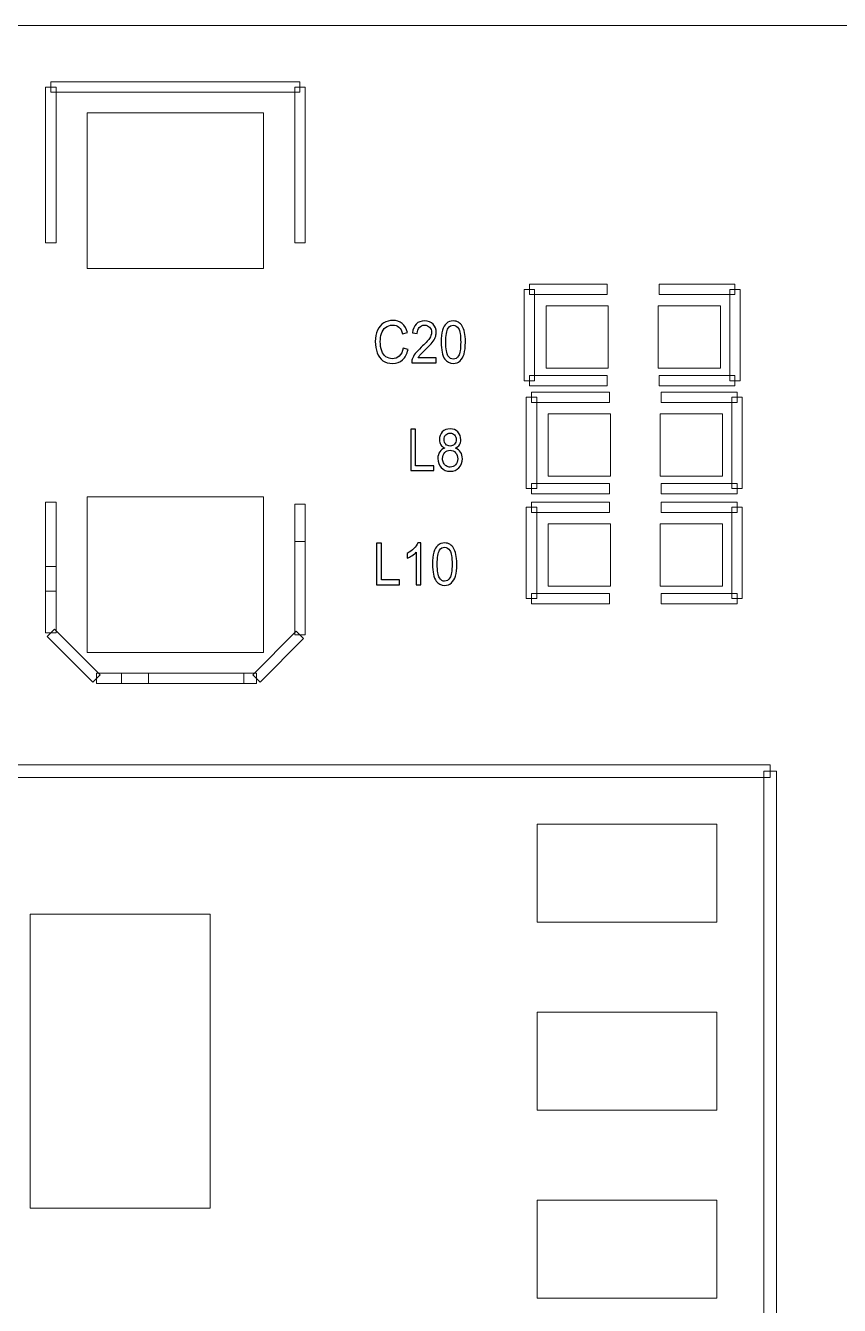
# Model space of a CAD drawing. Header units: millimetres. Extents: x -69 to 39, y -9 to 54.
# Drawn here: x -30.71 to -20.76, y 25.98 to 41.65 of the extents above; entities that cross this region are included whole.
import ezdxf

# ---------------------------------------------------------------- set-up
doc = ezdxf.new("R2010")
doc.units = ezdxf.units.MM
doc.header["$MEASUREMENT"] = 0
for name, color, linetype in [('BG_OUTLINE', 7, 'Continuous'), ('BG_SILKSCREEN_TOP', 7, 'Continuous'), ('PG_SILKSCREEN_TOP', 7, 'Continuous'), ('PIN_TOP', 7, 'Continuous'), ('RD_SILKSCREEN_TOP', 7, 'Continuous')]:
    doc.layers.add(name, color=color, linetype=linetype)

msp = doc.modelspace()

# ---------------------------------------------------------------- linework, layer by layer
at = {"layer": 'BG_OUTLINE', "color": 176, "lineweight": 9}
msp.add_open_spline([(22.1252, -9.4051), (22.1252, -9.4051), (-56.3279, -9.4051), (-56.3279, -9.4051), (-56.3279, -9.4051), (-56.3279, -9.4051), (-56.3279, 41.6488), (-56.3279, 41.6488), (-56.3279, 41.6488), (-56.3279, 41.6488), (22.3259, 41.6488), (22.3259, 41.6488), (22.3259, 41.6488), (22.9318, 41.6492), (23.513, 41.4088), (23.9418, 40.9807), (23.9418, 40.9807), (24.3705, 40.5525), (24.6115, 39.9687), (24.6119, 39.3628), (24.6119, 39.3628), (24.6119, 39.3628), (24.6119, -7.1191), (24.6119, -7.1191), (24.6119, -7.1191), (24.6123, -7.725), (24.372, -8.3063), (23.9438, -8.735), (23.9438, -8.735), (23.5156, -9.1637), (22.9318, -9.4047), (22.3259, -9.4051), (22.3259, -9.4051), (22.3259, -9.4051), (22.1252, -9.4051), (22.1252, -9.4051)], degree=3, knots=[0, 0, 0, 0, 0.1111111, 0.1111111, 0.1111111, 0.1111111, 0.2222222, 0.2222222, 0.2222222, 0.2222222, 0.3333333, 0.3333333, 0.3333333, 0.3333333, 0.4444444, 0.4444444, 0.4444444, 0.4444444, 0.5555556, 0.5555556, 0.5555556, 0.5555556, 0.6666667, 0.6666667, 0.6666667, 0.6666667, 0.7777778, 0.7777778, 0.7777778, 0.7777778, 0.8888889, 0.8888889, 0.8888889, 0.8888889, 1, 1, 1, 1], dxfattribs=at)
at = {"layer": 'BG_SILKSCREEN_TOP', "lineweight": 20}
msp.add_open_spline([(-24.3252, 41.6488), (-24.3252, 41.6488), (-69.0881, 41.6488), (-69.0881, 41.6488)], degree=3, dxfattribs=at)
at = {"layer": 'PG_SILKSCREEN_TOP', "lineweight": 9}
for points in [[(-30.3409, 38.9919), (-30.3409, 38.9919), (-30.4679, 38.9919), (-30.4679, 38.9919), (-30.4679, 38.9919), (-30.4679, 38.9919), (-30.4679, 40.8969), (-30.4679, 40.8969), (-30.4679, 40.8969), (-30.4679, 40.8969), (-30.3409, 40.8969), (-30.3409, 40.8969), (-30.3409, 40.8969), (-30.3409, 40.8969), (-30.3409, 38.9919), (-30.3409, 38.9919)], [(-30.4044, 40.8334), (-30.4044, 40.8334), (-30.4044, 40.9604), (-30.4044, 40.9604), (-30.4044, 40.9604), (-30.4044, 40.9604), (-27.3565, 40.9604), (-27.3565, 40.9604), (-27.3565, 40.9604), (-27.3565, 40.9604), (-27.3565, 40.8334), (-27.3565, 40.8334), (-27.3565, 40.8334), (-27.3565, 40.8334), (-30.4044, 40.8334), (-30.4044, 40.8334)], [(-27.42, 40.8969), (-27.42, 40.8969), (-27.293, 40.8969), (-27.293, 40.8969), (-27.293, 40.8969), (-27.293, 40.8969), (-27.293, 38.9919), (-27.293, 38.9919), (-27.293, 38.9919), (-27.293, 38.9919), (-27.42, 38.9919), (-27.42, 38.9919), (-27.42, 38.9919), (-27.42, 38.9919), (-27.42, 40.8969), (-27.42, 40.8969)], [(-24.4863, 37.3028), (-24.4863, 37.3028), (-24.6133, 37.3028), (-24.6133, 37.3028), (-24.6133, 37.3028), (-24.6133, 37.3028), (-24.6133, 38.4204), (-24.6133, 38.4204), (-24.6133, 38.4204), (-24.6133, 38.4204), (-24.4863, 38.4204), (-24.4863, 38.4204), (-24.4863, 38.4204), (-24.4863, 38.4204), (-24.4863, 37.3028), (-24.4863, 37.3028)], [(-24.5498, 38.3569), (-24.5498, 38.3569), (-24.5498, 38.4839), (-24.5498, 38.4839), (-24.5498, 38.4839), (-24.5498, 38.4839), (-23.5973, 38.4839), (-23.5973, 38.4839), (-23.5973, 38.4839), (-23.5973, 38.4839), (-23.5973, 38.3569), (-23.5973, 38.3569), (-23.5973, 38.3569), (-23.5973, 38.3569), (-24.5498, 38.3569), (-24.5498, 38.3569)], [(-22.0352, 38.4839), (-22.0352, 38.4839), (-22.0352, 38.3569), (-22.0352, 38.3569), (-22.0352, 38.3569), (-22.0352, 38.3569), (-22.9623, 38.3569), (-22.9623, 38.3569), (-22.9623, 38.3569), (-22.9623, 38.3569), (-22.9623, 38.4839), (-22.9623, 38.4839), (-22.9623, 38.4839), (-22.9623, 38.4839), (-22.0352, 38.4839), (-22.0352, 38.4839)], [(-21.9717, 37.3028), (-21.9717, 37.3028), (-22.0987, 37.3028), (-22.0987, 37.3028), (-22.0987, 37.3028), (-22.0987, 37.3028), (-22.0987, 38.4204), (-22.0987, 38.4204), (-22.0987, 38.4204), (-22.0987, 38.4204), (-21.9717, 38.4204), (-21.9717, 38.4204), (-21.9717, 38.4204), (-21.9717, 38.4204), (-21.9717, 37.3028), (-21.9717, 37.3028)], [(-23.5973, 37.3663), (-23.5973, 37.3663), (-23.5973, 37.2393), (-23.5973, 37.2393), (-23.5973, 37.2393), (-23.5973, 37.2393), (-24.5498, 37.2393), (-24.5498, 37.2393), (-24.5498, 37.2393), (-24.5498, 37.2393), (-24.5498, 37.3663), (-24.5498, 37.3663), (-24.5498, 37.3663), (-24.5498, 37.3663), (-23.5973, 37.3663), (-23.5973, 37.3663)], [(-22.9623, 37.2393), (-22.9623, 37.2393), (-22.9623, 37.3663), (-22.9623, 37.3663), (-22.9623, 37.3663), (-22.9623, 37.3663), (-22.0352, 37.3663), (-22.0352, 37.3663), (-22.0352, 37.3663), (-22.0352, 37.3663), (-22.0352, 37.2393), (-22.0352, 37.2393), (-22.0352, 37.2393), (-22.0352, 37.2393), (-22.9623, 37.2393), (-22.9623, 37.2393)], [(-24.5244, 37.0361), (-24.5244, 37.0361), (-24.5244, 37.1631), (-24.5244, 37.1631), (-24.5244, 37.1631), (-24.5244, 37.1631), (-23.5719, 37.1631), (-23.5719, 37.1631), (-23.5719, 37.1631), (-23.5719, 37.1631), (-23.5719, 37.0361), (-23.5719, 37.0361), (-23.5719, 37.0361), (-23.5719, 37.0361), (-24.5244, 37.0361), (-24.5244, 37.0361)], [(-22.0098, 37.1631), (-22.0098, 37.1631), (-22.0098, 37.0361), (-22.0098, 37.0361), (-22.0098, 37.0361), (-22.0098, 37.0361), (-22.9369, 37.0361), (-22.9369, 37.0361), (-22.9369, 37.0361), (-22.9369, 37.0361), (-22.9369, 37.1631), (-22.9369, 37.1631), (-22.9369, 37.1631), (-22.9369, 37.1631), (-22.0098, 37.1631), (-22.0098, 37.1631)], [(-24.4609, 35.982), (-24.4609, 35.982), (-24.5879, 35.982), (-24.5879, 35.982), (-24.5879, 35.982), (-24.5879, 35.982), (-24.5879, 37.0996), (-24.5879, 37.0996), (-24.5879, 37.0996), (-24.5879, 37.0996), (-24.4609, 37.0996), (-24.4609, 37.0996), (-24.4609, 37.0996), (-24.4609, 37.0996), (-24.4609, 35.982), (-24.4609, 35.982)], [(-21.9463, 35.982), (-21.9463, 35.982), (-22.0733, 35.982), (-22.0733, 35.982), (-22.0733, 35.982), (-22.0733, 35.982), (-22.0733, 37.0996), (-22.0733, 37.0996), (-22.0733, 37.0996), (-22.0733, 37.0996), (-21.9463, 37.0996), (-21.9463, 37.0996), (-21.9463, 37.0996), (-21.9463, 37.0996), (-21.9463, 35.982), (-21.9463, 35.982)], [(-23.5719, 36.0455), (-23.5719, 36.0455), (-23.5719, 35.9185), (-23.5719, 35.9185), (-23.5719, 35.9185), (-23.5719, 35.9185), (-24.5244, 35.9185), (-24.5244, 35.9185), (-24.5244, 35.9185), (-24.5244, 35.9185), (-24.5244, 36.0455), (-24.5244, 36.0455), (-24.5244, 36.0455), (-24.5244, 36.0455), (-23.5719, 36.0455), (-23.5719, 36.0455)], [(-22.9369, 35.9185), (-22.9369, 35.9185), (-22.9369, 36.0455), (-22.9369, 36.0455), (-22.9369, 36.0455), (-22.9369, 36.0455), (-22.0098, 36.0455), (-22.0098, 36.0455), (-22.0098, 36.0455), (-22.0098, 36.0455), (-22.0098, 35.9185), (-22.0098, 35.9185), (-22.0098, 35.9185), (-22.0098, 35.9185), (-22.9369, 35.9185), (-22.9369, 35.9185)], [(-30.4679, 35.8169), (-30.4679, 35.8169), (-30.3409, 35.8169), (-30.3409, 35.8169), (-30.3409, 35.8169), (-30.3409, 35.8169), (-30.3409, 35.0295), (-30.3409, 35.0295), (-30.3409, 35.0295), (-30.3409, 35.0295), (-30.4679, 35.0295), (-30.4679, 35.0295), (-30.4679, 35.0295), (-30.4679, 35.0295), (-30.4679, 35.8169), (-30.4679, 35.8169)], [(-30.3409, 34.7247), (-30.3409, 34.7247), (-30.4679, 34.7247), (-30.4679, 34.7247), (-30.4679, 34.7247), (-30.4679, 34.7247), (-30.4679, 35.8169), (-30.4679, 35.8169), (-30.4679, 35.8169), (-30.4679, 35.8169), (-30.3409, 35.8169), (-30.3409, 35.8169), (-30.3409, 35.8169), (-30.3409, 35.8169), (-30.3409, 34.7247), (-30.3409, 34.7247)], [(-27.293, 35.3343), (-27.293, 35.3343), (-27.42, 35.3343), (-27.42, 35.3343), (-27.42, 35.3343), (-27.42, 35.3343), (-27.42, 35.7915), (-27.42, 35.7915), (-27.42, 35.7915), (-27.42, 35.7915), (-27.293, 35.7915), (-27.293, 35.7915), (-27.293, 35.7915), (-27.293, 35.7915), (-27.293, 35.3343), (-27.293, 35.3343)], [(-24.4609, 34.6358), (-24.4609, 34.6358), (-24.5879, 34.6358), (-24.5879, 34.6358), (-24.5879, 34.6358), (-24.5879, 34.6358), (-24.5879, 35.7534), (-24.5879, 35.7534), (-24.5879, 35.7534), (-24.5879, 35.7534), (-24.4609, 35.7534), (-24.4609, 35.7534), (-24.4609, 35.7534), (-24.4609, 35.7534), (-24.4609, 34.6358), (-24.4609, 34.6358)], [(-24.5244, 35.6899), (-24.5244, 35.6899), (-24.5244, 35.8169), (-24.5244, 35.8169), (-24.5244, 35.8169), (-24.5244, 35.8169), (-23.5719, 35.8169), (-23.5719, 35.8169), (-23.5719, 35.8169), (-23.5719, 35.8169), (-23.5719, 35.6899), (-23.5719, 35.6899), (-23.5719, 35.6899), (-23.5719, 35.6899), (-24.5244, 35.6899), (-24.5244, 35.6899)], [(-22.0098, 35.8169), (-22.0098, 35.8169), (-22.0098, 35.6899), (-22.0098, 35.6899), (-22.0098, 35.6899), (-22.0098, 35.6899), (-22.9369, 35.6899), (-22.9369, 35.6899), (-22.9369, 35.6899), (-22.9369, 35.6899), (-22.9369, 35.8169), (-22.9369, 35.8169), (-22.9369, 35.8169), (-22.9369, 35.8169), (-22.0098, 35.8169), (-22.0098, 35.8169)], [(-21.9463, 34.6358), (-21.9463, 34.6358), (-22.0733, 34.6358), (-22.0733, 34.6358), (-22.0733, 34.6358), (-22.0733, 34.6358), (-22.0733, 35.7534), (-22.0733, 35.7534), (-22.0733, 35.7534), (-22.0733, 35.7534), (-21.9463, 35.7534), (-21.9463, 35.7534), (-21.9463, 35.7534), (-21.9463, 35.7534), (-21.9463, 34.6358), (-21.9463, 34.6358)], [(-27.293, 34.1913), (-27.293, 34.1913), (-27.42, 34.1913), (-27.42, 34.1913), (-27.42, 34.1913), (-27.42, 34.1913), (-27.42, 35.3343), (-27.42, 35.3343), (-27.42, 35.3343), (-27.42, 35.3343), (-27.293, 35.3343), (-27.293, 35.3343), (-27.293, 35.3343), (-27.293, 35.3343), (-27.293, 34.1913), (-27.293, 34.1913)], [(-30.3409, 34.2167), (-30.3409, 34.2167), (-30.4679, 34.2167), (-30.4679, 34.2167), (-30.4679, 34.2167), (-30.4679, 34.2167), (-30.4679, 34.7247), (-30.4679, 34.7247), (-30.4679, 34.7247), (-30.4679, 34.7247), (-30.3409, 34.7247), (-30.3409, 34.7247), (-30.3409, 34.7247), (-30.3409, 34.7247), (-30.3409, 34.2167), (-30.3409, 34.2167)], [(-23.5719, 34.6993), (-23.5719, 34.6993), (-23.5719, 34.5723), (-23.5719, 34.5723), (-23.5719, 34.5723), (-23.5719, 34.5723), (-24.5244, 34.5723), (-24.5244, 34.5723), (-24.5244, 34.5723), (-24.5244, 34.5723), (-24.5244, 34.6993), (-24.5244, 34.6993), (-24.5244, 34.6993), (-24.5244, 34.6993), (-23.5719, 34.6993), (-23.5719, 34.6993)], [(-22.9369, 34.5723), (-22.9369, 34.5723), (-22.9369, 34.6993), (-22.9369, 34.6993), (-22.9369, 34.6993), (-22.9369, 34.6993), (-22.0098, 34.6993), (-22.0098, 34.6993), (-22.0098, 34.6993), (-22.0098, 34.6993), (-22.0098, 34.5723), (-22.0098, 34.5723), (-22.0098, 34.5723), (-22.0098, 34.5723), (-22.9369, 34.5723), (-22.9369, 34.5723)], [(-29.8007, 33.7028), (-29.8007, 33.7028), (-29.8905, 33.613), (-29.8905, 33.613), (-29.8905, 33.613), (-29.8905, 33.613), (-30.4493, 34.1718), (-30.4493, 34.1718), (-30.4493, 34.1718), (-30.4493, 34.1718), (-30.3595, 34.2616), (-30.3595, 34.2616), (-30.3595, 34.2616), (-30.3595, 34.2616), (-29.8007, 33.7028), (-29.8007, 33.7028)], [(-27.845, 33.613), (-27.845, 33.613), (-27.9348, 33.7028), (-27.9348, 33.7028), (-27.9348, 33.7028), (-27.9348, 33.7028), (-27.4014, 34.2362), (-27.4014, 34.2362), (-27.4014, 34.2362), (-27.4014, 34.2362), (-27.3116, 34.1464), (-27.3116, 34.1464), (-27.3116, 34.1464), (-27.3116, 34.1464), (-27.845, 33.613), (-27.845, 33.613)], [(-29.2106, 33.7214), (-29.2106, 33.7214), (-29.2106, 33.5944), (-29.2106, 33.5944), (-29.2106, 33.5944), (-29.2106, 33.5944), (-29.8456, 33.5944), (-29.8456, 33.5944), (-29.8456, 33.5944), (-29.8456, 33.5944), (-29.8456, 33.7214), (-29.8456, 33.7214), (-29.8456, 33.7214), (-29.8456, 33.7214), (-29.2106, 33.7214), (-29.2106, 33.7214)], [(-29.5408, 33.5944), (-29.5408, 33.5944), (-29.5408, 33.7214), (-29.5408, 33.7214), (-29.5408, 33.7214), (-29.5408, 33.7214), (-28.0423, 33.7214), (-28.0423, 33.7214), (-28.0423, 33.7214), (-28.0423, 33.7214), (-28.0423, 33.5944), (-28.0423, 33.5944), (-28.0423, 33.5944), (-28.0423, 33.5944), (-29.5408, 33.5944), (-29.5408, 33.5944)], [(-28.0423, 33.5944), (-28.0423, 33.5944), (-28.0423, 33.7214), (-28.0423, 33.7214), (-28.0423, 33.7214), (-28.0423, 33.7214), (-27.8899, 33.7214), (-27.8899, 33.7214), (-27.8899, 33.7214), (-27.8899, 33.7214), (-27.8899, 33.5944), (-27.8899, 33.5944), (-27.8899, 33.5944), (-27.8899, 33.5944), (-28.0423, 33.5944), (-28.0423, 33.5944)], [(-21.6049, 32.5995), (-21.6049, 32.5995), (-21.6049, 32.4471), (-21.6049, 32.4471), (-21.6049, 32.4471), (-21.6049, 32.4471), (-31.3046, 32.4471), (-31.3046, 32.4471), (-31.3046, 32.4471), (-31.3046, 32.4471), (-31.3046, 32.5995), (-31.3046, 32.5995), (-31.3046, 32.5995), (-31.3046, 32.5995), (-21.6049, 32.5995), (-21.6049, 32.5995)], [(-21.5287, 25.4235), (-21.5287, 25.4235), (-21.6811, 25.4235), (-21.6811, 25.4235), (-21.6811, 25.4235), (-21.6811, 25.4235), (-21.6811, 32.5233), (-21.6811, 32.5233), (-21.6811, 32.5233), (-21.6811, 32.5233), (-21.5287, 32.5233), (-21.5287, 32.5233), (-21.5287, 32.5233), (-21.5287, 32.5233), (-21.5287, 25.4235), (-21.5287, 25.4235)]]:
    msp.add_open_spline(points, degree=3, knots=[0, 0, 0, 0, 0.25, 0.25, 0.25, 0.25, 0.5, 0.5, 0.5, 0.5, 0.75, 0.75, 0.75, 0.75, 1, 1, 1, 1], dxfattribs=at)
at = {"layer": 'PIN_TOP', "color": 8, "lineweight": 9}
for points in [[(-29.9599, 40.5794), (-29.9599, 40.5794), (-27.801, 40.5794), (-27.801, 40.5794), (-27.801, 40.5794), (-27.801, 40.5794), (-27.801, 38.6744), (-27.801, 38.6744), (-27.801, 38.6744), (-27.801, 38.6744), (-29.9599, 38.6744), (-29.9599, 38.6744), (-29.9599, 38.6744), (-29.9599, 38.6744), (-29.9599, 40.5794), (-29.9599, 40.5794)], [(-23.5846, 38.2172), (-23.5846, 38.2172), (-23.5846, 37.4552), (-23.5846, 37.4552), (-23.5846, 37.4552), (-23.5846, 37.4552), (-24.3466, 37.4552), (-24.3466, 37.4552), (-24.3466, 37.4552), (-24.3466, 37.4552), (-24.3466, 38.2172), (-24.3466, 38.2172), (-24.3466, 38.2172), (-24.3466, 38.2172), (-23.5846, 38.2172), (-23.5846, 38.2172)], [(-22.213, 38.2172), (-22.213, 38.2172), (-22.213, 37.4552), (-22.213, 37.4552), (-22.213, 37.4552), (-22.213, 37.4552), (-22.975, 37.4552), (-22.975, 37.4552), (-22.975, 37.4552), (-22.975, 37.4552), (-22.975, 38.2172), (-22.975, 38.2172), (-22.975, 38.2172), (-22.975, 38.2172), (-22.213, 38.2172), (-22.213, 38.2172)], [(-23.5592, 36.8964), (-23.5592, 36.8964), (-23.5592, 36.1344), (-23.5592, 36.1344), (-23.5592, 36.1344), (-23.5592, 36.1344), (-24.3212, 36.1344), (-24.3212, 36.1344), (-24.3212, 36.1344), (-24.3212, 36.1344), (-24.3212, 36.8964), (-24.3212, 36.8964), (-24.3212, 36.8964), (-24.3212, 36.8964), (-23.5592, 36.8964), (-23.5592, 36.8964)], [(-22.1876, 36.8964), (-22.1876, 36.8964), (-22.1876, 36.1344), (-22.1876, 36.1344), (-22.1876, 36.1344), (-22.1876, 36.1344), (-22.9496, 36.1344), (-22.9496, 36.1344), (-22.9496, 36.1344), (-22.9496, 36.1344), (-22.9496, 36.8964), (-22.9496, 36.8964), (-22.9496, 36.8964), (-22.9496, 36.8964), (-22.1876, 36.8964), (-22.1876, 36.8964)], [(-29.9599, 35.8804), (-29.9599, 35.8804), (-27.801, 35.8804), (-27.801, 35.8804), (-27.801, 35.8804), (-27.801, 35.8804), (-27.801, 33.9754), (-27.801, 33.9754), (-27.801, 33.9754), (-27.801, 33.9754), (-29.9599, 33.9754), (-29.9599, 33.9754), (-29.9599, 33.9754), (-29.9599, 33.9754), (-29.9599, 35.8804), (-29.9599, 35.8804)], [(-23.5592, 35.5502), (-23.5592, 35.5502), (-23.5592, 34.7882), (-23.5592, 34.7882), (-23.5592, 34.7882), (-23.5592, 34.7882), (-24.3212, 34.7882), (-24.3212, 34.7882), (-24.3212, 34.7882), (-24.3212, 34.7882), (-24.3212, 35.5502), (-24.3212, 35.5502), (-24.3212, 35.5502), (-24.3212, 35.5502), (-23.5592, 35.5502), (-23.5592, 35.5502)], [(-22.1876, 35.5502), (-22.1876, 35.5502), (-22.1876, 34.7882), (-22.1876, 34.7882), (-22.1876, 34.7882), (-22.1876, 34.7882), (-22.9496, 34.7882), (-22.9496, 34.7882), (-22.9496, 34.7882), (-22.9496, 34.7882), (-22.9496, 35.5502), (-22.9496, 35.5502), (-22.9496, 35.5502), (-22.9496, 35.5502), (-22.1876, 35.5502), (-22.1876, 35.5502)], [(-22.256, 30.6734), (-22.256, 30.6734), (-24.4559, 30.6734), (-24.4559, 30.6734), (-24.4559, 30.6734), (-24.4559, 30.6734), (-24.4559, 31.8733), (-24.4559, 31.8733), (-24.4559, 31.8733), (-24.4559, 31.8733), (-22.256, 31.8733), (-22.256, 31.8733), (-22.256, 31.8733), (-22.256, 31.8733), (-22.256, 30.6734), (-22.256, 30.6734)], [(-28.4559, 27.1734), (-28.4559, 27.1734), (-30.6557, 27.1734), (-30.6557, 27.1734), (-30.6557, 27.1734), (-30.6557, 27.1734), (-30.6557, 30.7734), (-30.6557, 30.7734), (-30.6557, 30.7734), (-30.6557, 30.7734), (-28.4559, 30.7734), (-28.4559, 30.7734), (-28.4559, 30.7734), (-28.4559, 30.7734), (-28.4559, 27.1734), (-28.4559, 27.1734)], [(-22.256, 28.3735), (-22.256, 28.3735), (-24.4559, 28.3735), (-24.4559, 28.3735), (-24.4559, 28.3735), (-24.4559, 28.3735), (-24.4559, 29.5734), (-24.4559, 29.5734), (-24.4559, 29.5734), (-24.4559, 29.5734), (-22.256, 29.5734), (-22.256, 29.5734), (-22.256, 29.5734), (-22.256, 29.5734), (-22.256, 28.3735), (-22.256, 28.3735)], [(-22.256, 26.0735), (-22.256, 26.0735), (-24.4559, 26.0735), (-24.4559, 26.0735), (-24.4559, 26.0735), (-24.4559, 26.0735), (-24.4559, 27.2734), (-24.4559, 27.2734), (-24.4559, 27.2734), (-24.4559, 27.2734), (-22.256, 27.2734), (-22.256, 27.2734), (-22.256, 27.2734), (-22.256, 27.2734), (-22.256, 26.0735), (-22.256, 26.0735)]]:
    msp.add_open_spline(points, degree=3, knots=[0, 0, 0, 0, 0.25, 0.25, 0.25, 0.25, 0.5, 0.5, 0.5, 0.5, 0.75, 0.75, 0.75, 0.75, 1, 1, 1, 1], dxfattribs=at)
at = {"layer": 'RD_SILKSCREEN_TOP', "color": 1}
for points, knots in [([(-26.0942, 37.7013), (-26.0942, 37.7013), (-26.034, 37.6842), (-26.034, 37.6842), (-26.034, 37.6842), (-26.0466, 37.629), (-26.0694, 37.5868), (-26.1021, 37.5576), (-26.1021, 37.5576), (-26.1348, 37.5286), (-26.1749, 37.5141), (-26.2223, 37.5141), (-26.2223, 37.5141), (-26.2713, 37.5141), (-26.3111, 37.5253), (-26.3418, 37.5476), (-26.3418, 37.5476), (-26.3725, 37.57), (-26.3959, 37.6023), (-26.4119, 37.6447), (-26.4119, 37.6447), (-26.4279, 37.6871), (-26.4359, 37.7326), (-26.4359, 37.7812), (-26.4359, 37.7812), (-26.4359, 37.8342), (-26.4269, 37.8804), (-26.4088, 37.9199), (-26.4088, 37.9199), (-26.3906, 37.9594), (-26.3649, 37.9893), (-26.3315, 38.0099), (-26.3315, 38.0099), (-26.2981, 38.0304), (-26.2614, 38.0406), (-26.2213, 38.0406), (-26.2213, 38.0406), (-26.1758, 38.0406), (-26.1376, 38.0276), (-26.1066, 38.0017), (-26.1066, 38.0017), (-26.0756, 37.9757), (-26.054, 37.9393), (-26.0419, 37.8923), (-26.0419, 37.8923), (-26.0419, 37.8923), (-26.101, 37.8766), (-26.101, 37.8766), (-26.101, 37.8766), (-26.1116, 37.9137), (-26.1268, 37.9406), (-26.147, 37.9576), (-26.147, 37.9576), (-26.167, 37.9745), (-26.1921, 37.9829), (-26.2226, 37.9829), (-26.2226, 37.9829), (-26.2575, 37.9829), (-26.2866, 37.9736), (-26.3101, 37.9549), (-26.3101, 37.9549), (-26.3337, 37.936), (-26.3501, 37.9109), (-26.3596, 37.8792), (-26.3596, 37.8792), (-26.3691, 37.8477), (-26.3738, 37.8151), (-26.3738, 37.7816), (-26.3738, 37.7816), (-26.3738, 37.7382), (-26.3682, 37.7005), (-26.3571, 37.6681), (-26.3571, 37.6681), (-26.3457, 37.6359), (-26.3282, 37.6117), (-26.3044, 37.5957), (-26.3044, 37.5957), (-26.2806, 37.5797), (-26.2549, 37.5718), (-26.2271, 37.5718), (-26.2271, 37.5718), (-26.1935, 37.5718), (-26.165, 37.5827), (-26.1416, 37.6044), (-26.1416, 37.6044), (-26.1182, 37.6262), (-26.1025, 37.6585), (-26.0942, 37.7013)], [0, 0, 0, 0, 0.0454545, 0.0454545, 0.0454545, 0.0454545, 0.0909091, 0.0909091, 0.0909091, 0.0909091, 0.1363636, 0.1363636, 0.1363636, 0.1363636, 0.1818182, 0.1818182, 0.1818182, 0.1818182, 0.2272727, 0.2272727, 0.2272727, 0.2272727, 0.2727273, 0.2727273, 0.2727273, 0.2727273, 0.3181818, 0.3181818, 0.3181818, 0.3181818, 0.3636364, 0.3636364, 0.3636364, 0.3636364, 0.4090909, 0.4090909, 0.4090909, 0.4090909, 0.4545455, 0.4545455, 0.4545455, 0.4545455, 0.5, 0.5, 0.5, 0.5, 0.5454545, 0.5454545, 0.5454545, 0.5454545, 0.5909091, 0.5909091, 0.5909091, 0.5909091, 0.6363636, 0.6363636, 0.6363636, 0.6363636, 0.6818182, 0.6818182, 0.6818182, 0.6818182, 0.7272727, 0.7272727, 0.7272727, 0.7272727, 0.7727273, 0.7727273, 0.7727273, 0.7727273, 0.8181818, 0.8181818, 0.8181818, 0.8181818, 0.8636364, 0.8636364, 0.8636364, 0.8636364, 0.9090909, 0.9090909, 0.9090909, 0.9090909, 0.9545455, 0.9545455, 0.9545455, 0.9545455, 1, 1, 1, 1]), ([(-25.6892, 37.5829), (-25.6892, 37.5829), (-25.6892, 37.5228), (-25.6892, 37.5228), (-25.6892, 37.5228), (-25.6892, 37.5228), (-25.9896, 37.5228), (-25.9896, 37.5228), (-25.9896, 37.5228), (-25.9901, 37.5379), (-25.9879, 37.5523), (-25.9832, 37.5662), (-25.9832, 37.5662), (-25.9756, 37.5892), (-25.9633, 37.6117), (-25.9465, 37.634), (-25.9465, 37.634), (-25.9295, 37.6561), (-25.9052, 37.6819), (-25.8735, 37.711), (-25.8735, 37.711), (-25.824, 37.7564), (-25.7906, 37.7923), (-25.7732, 37.8189), (-25.7732, 37.8189), (-25.7559, 37.8453), (-25.7472, 37.8705), (-25.7472, 37.894), (-25.7472, 37.894), (-25.7472, 37.9188), (-25.7552, 37.9397), (-25.7709, 37.9568), (-25.7709, 37.9568), (-25.7868, 37.9737), (-25.8074, 37.9822), (-25.8328, 37.9822), (-25.8328, 37.9822), (-25.8597, 37.9822), (-25.8811, 37.9732), (-25.8972, 37.9551), (-25.8972, 37.9551), (-25.9135, 37.9371), (-25.9216, 37.9121), (-25.9218, 37.8802), (-25.9218, 37.8802), (-25.9218, 37.8802), (-25.9792, 37.8867), (-25.9792, 37.8867), (-25.9792, 37.8867), (-25.9752, 37.9347), (-25.9604, 37.9712), (-25.9348, 37.9963), (-25.9348, 37.9963), (-25.9092, 38.0215), (-25.8747, 38.034), (-25.8315, 38.034), (-25.8315, 38.034), (-25.7879, 38.034), (-25.7535, 38.0204), (-25.728, 37.9934), (-25.728, 37.9934), (-25.7025, 37.9662), (-25.6898, 37.9327), (-25.6898, 37.8926), (-25.6898, 37.8926), (-25.6898, 37.8722), (-25.6935, 37.8522), (-25.701, 37.8325), (-25.701, 37.8325), (-25.7085, 37.8129), (-25.7209, 37.7921), (-25.7381, 37.7704), (-25.7381, 37.7704), (-25.7553, 37.7486), (-25.784, 37.7187), (-25.8241, 37.6808), (-25.8241, 37.6808), (-25.8576, 37.6493), (-25.8791, 37.6279), (-25.8885, 37.6167), (-25.8885, 37.6167), (-25.8981, 37.6055), (-25.906, 37.5943), (-25.9122, 37.5829), (-25.9122, 37.5829), (-25.9122, 37.5829), (-25.6892, 37.5829), (-25.6892, 37.5829)], [0, 0, 0, 0, 0.0454545, 0.0454545, 0.0454545, 0.0454545, 0.0909091, 0.0909091, 0.0909091, 0.0909091, 0.1363636, 0.1363636, 0.1363636, 0.1363636, 0.1818182, 0.1818182, 0.1818182, 0.1818182, 0.2272727, 0.2272727, 0.2272727, 0.2272727, 0.2727273, 0.2727273, 0.2727273, 0.2727273, 0.3181818, 0.3181818, 0.3181818, 0.3181818, 0.3636364, 0.3636364, 0.3636364, 0.3636364, 0.4090909, 0.4090909, 0.4090909, 0.4090909, 0.4545455, 0.4545455, 0.4545455, 0.4545455, 0.5, 0.5, 0.5, 0.5, 0.5454545, 0.5454545, 0.5454545, 0.5454545, 0.5909091, 0.5909091, 0.5909091, 0.5909091, 0.6363636, 0.6363636, 0.6363636, 0.6363636, 0.6818182, 0.6818182, 0.6818182, 0.6818182, 0.7272727, 0.7272727, 0.7272727, 0.7272727, 0.7727273, 0.7727273, 0.7727273, 0.7727273, 0.8181818, 0.8181818, 0.8181818, 0.8181818, 0.8636364, 0.8636364, 0.8636364, 0.8636364, 0.9090909, 0.9090909, 0.9090909, 0.9090909, 0.9545455, 0.9545455, 0.9545455, 0.9545455, 1, 1, 1, 1]), ([(-25.6295, 37.7739), (-25.6295, 37.8341), (-25.6239, 37.8825), (-25.6129, 37.9192), (-25.6129, 37.9192), (-25.6018, 37.9559), (-25.5854, 37.9843), (-25.5635, 38.0042), (-25.5635, 38.0042), (-25.5417, 38.0241), (-25.5143, 38.034), (-25.4812, 38.034), (-25.4812, 38.034), (-25.4569, 38.034), (-25.4354, 38.0285), (-25.4171, 38.0174), (-25.4171, 38.0174), (-25.3987, 38.0065), (-25.3835, 37.9907), (-25.3714, 37.9699), (-25.3714, 37.9699), (-25.3595, 37.9492), (-25.3501, 37.9239), (-25.3433, 37.8942), (-25.3433, 37.8942), (-25.3364, 37.8644), (-25.333, 37.8243), (-25.333, 37.7739), (-25.333, 37.7739), (-25.333, 37.7141), (-25.3385, 37.666), (-25.3494, 37.6292), (-25.3494, 37.6292), (-25.3604, 37.5925), (-25.3768, 37.5642), (-25.3987, 37.5441), (-25.3987, 37.5441), (-25.4204, 37.5241), (-25.4479, 37.5141), (-25.4812, 37.5141), (-25.4812, 37.5141), (-25.5251, 37.5141), (-25.5595, 37.5317), (-25.5845, 37.5669), (-25.5845, 37.5669), (-25.6145, 37.6092), (-25.6295, 37.6783), (-25.6295, 37.7739)], [0, 0, 0, 0, 0.0833333, 0.0833333, 0.0833333, 0.0833333, 0.1666667, 0.1666667, 0.1666667, 0.1666667, 0.25, 0.25, 0.25, 0.25, 0.3333333, 0.3333333, 0.3333333, 0.3333333, 0.4166667, 0.4166667, 0.4166667, 0.4166667, 0.5, 0.5, 0.5, 0.5, 0.5833333, 0.5833333, 0.5833333, 0.5833333, 0.6666667, 0.6666667, 0.6666667, 0.6666667, 0.75, 0.75, 0.75, 0.75, 0.8333333, 0.8333333, 0.8333333, 0.8333333, 0.9166667, 0.9166667, 0.9166667, 0.9166667, 1, 1, 1, 1]), ([(-25.5721, 37.7739), (-25.5721, 37.6903), (-25.5633, 37.6347), (-25.5458, 37.607), (-25.5458, 37.607), (-25.5284, 37.5793), (-25.5069, 37.5655), (-25.4812, 37.5655), (-25.4812, 37.5655), (-25.4555, 37.5655), (-25.4341, 37.5795), (-25.4166, 37.6072), (-25.4166, 37.6072), (-25.3992, 37.6349), (-25.3904, 37.6905), (-25.3904, 37.7739), (-25.3904, 37.7739), (-25.3904, 37.8577), (-25.3992, 37.9134), (-25.4166, 37.9409), (-25.4166, 37.9409), (-25.4341, 37.9685), (-25.4558, 37.9822), (-25.4818, 37.9822), (-25.4818, 37.9822), (-25.5075, 37.9822), (-25.5279, 37.97), (-25.5433, 37.9457), (-25.5433, 37.9457), (-25.5625, 37.9148), (-25.5721, 37.8574), (-25.5721, 37.7739)], [0, 0, 0, 0, 0.125, 0.125, 0.125, 0.125, 0.25, 0.25, 0.25, 0.25, 0.375, 0.375, 0.375, 0.375, 0.5, 0.5, 0.5, 0.5, 0.625, 0.625, 0.625, 0.625, 0.75, 0.75, 0.75, 0.75, 0.875, 0.875, 0.875, 0.875, 1, 1, 1, 1]), ([(-26.002, 36.202), (-26.002, 36.202), (-26.002, 36.7111), (-26.002, 36.7111), (-26.002, 36.7111), (-26.002, 36.7111), (-25.9417, 36.7111), (-25.9417, 36.7111), (-25.9417, 36.7111), (-25.9417, 36.7111), (-25.9417, 36.2621), (-25.9417, 36.2621), (-25.9417, 36.2621), (-25.9417, 36.2621), (-25.7179, 36.2621), (-25.7179, 36.2621), (-25.7179, 36.2621), (-25.7179, 36.2621), (-25.7179, 36.202), (-25.7179, 36.202), (-25.7179, 36.202), (-25.7179, 36.202), (-26.002, 36.202), (-26.002, 36.202)], [0, 0, 0, 0, 0.1666667, 0.1666667, 0.1666667, 0.1666667, 0.3333333, 0.3333333, 0.3333333, 0.3333333, 0.5, 0.5, 0.5, 0.5, 0.6666667, 0.6666667, 0.6666667, 0.6666667, 0.8333333, 0.8333333, 0.8333333, 0.8333333, 1, 1, 1, 1]), ([(-25.583, 36.4781), (-25.6062, 36.4875), (-25.6233, 36.5011), (-25.6346, 36.5187), (-25.6346, 36.5187), (-25.6457, 36.5363), (-25.6513, 36.5574), (-25.6513, 36.5819), (-25.6513, 36.5819), (-25.6513, 36.619), (-25.6394, 36.6501), (-25.6156, 36.6753), (-25.6156, 36.6753), (-25.5918, 36.7006), (-25.5603, 36.7132), (-25.5207, 36.7132), (-25.5207, 36.7132), (-25.4811, 36.7132), (-25.4491, 36.7003), (-25.4249, 36.6745), (-25.4249, 36.6745), (-25.4007, 36.6486), (-25.3887, 36.6172), (-25.3887, 36.5801), (-25.3887, 36.5801), (-25.3887, 36.5565), (-25.3942, 36.536), (-25.4052, 36.5185), (-25.4052, 36.5185), (-25.4163, 36.5011), (-25.4331, 36.4875), (-25.4556, 36.4781), (-25.4556, 36.4781), (-25.4277, 36.4679), (-25.4065, 36.4515), (-25.3919, 36.4288), (-25.3919, 36.4288), (-25.3774, 36.4061), (-25.37, 36.379), (-25.37, 36.3476), (-25.37, 36.3476), (-25.37, 36.3039), (-25.3839, 36.2674), (-25.4113, 36.2378), (-25.4113, 36.2378), (-25.4388, 36.2082), (-25.4749, 36.1933), (-25.5199, 36.1933), (-25.5199, 36.1933), (-25.5647, 36.1933), (-25.6007, 36.2082), (-25.6283, 36.2379), (-25.6283, 36.2379), (-25.6558, 36.2677), (-25.6696, 36.3048), (-25.6696, 36.3492), (-25.6696, 36.3492), (-25.6696, 36.3823), (-25.6621, 36.41), (-25.647, 36.4324), (-25.647, 36.4324), (-25.6321, 36.4547), (-25.6107, 36.47), (-25.583, 36.4781)], [0, 0, 0, 0, 0.0625, 0.0625, 0.0625, 0.0625, 0.125, 0.125, 0.125, 0.125, 0.1875, 0.1875, 0.1875, 0.1875, 0.25, 0.25, 0.25, 0.25, 0.3125, 0.3125, 0.3125, 0.3125, 0.375, 0.375, 0.375, 0.375, 0.4375, 0.4375, 0.4375, 0.4375, 0.5, 0.5, 0.5, 0.5, 0.5625, 0.5625, 0.5625, 0.5625, 0.625, 0.625, 0.625, 0.625, 0.6875, 0.6875, 0.6875, 0.6875, 0.75, 0.75, 0.75, 0.75, 0.8125, 0.8125, 0.8125, 0.8125, 0.875, 0.875, 0.875, 0.875, 0.9375, 0.9375, 0.9375, 0.9375, 1, 1, 1, 1]), ([(-25.5942, 36.584), (-25.5942, 36.56), (-25.5873, 36.5403), (-25.5735, 36.525), (-25.5735, 36.525), (-25.5596, 36.5097), (-25.5416, 36.502), (-25.5195, 36.502), (-25.5195, 36.502), (-25.4981, 36.502), (-25.4804, 36.5096), (-25.4666, 36.5248), (-25.4666, 36.5248), (-25.4528, 36.5399), (-25.4461, 36.5585), (-25.4461, 36.5805), (-25.4461, 36.5805), (-25.4461, 36.6035), (-25.4531, 36.6227), (-25.4673, 36.6383), (-25.4673, 36.6383), (-25.4814, 36.654), (-25.499, 36.6618), (-25.5201, 36.6618), (-25.5201, 36.6618), (-25.5415, 36.6618), (-25.5591, 36.6541), (-25.5732, 36.6389), (-25.5732, 36.6389), (-25.5873, 36.6236), (-25.5942, 36.6053), (-25.5942, 36.584)], [0, 0, 0, 0, 0.125, 0.125, 0.125, 0.125, 0.25, 0.25, 0.25, 0.25, 0.375, 0.375, 0.375, 0.375, 0.5, 0.5, 0.5, 0.5, 0.625, 0.625, 0.625, 0.625, 0.75, 0.75, 0.75, 0.75, 0.875, 0.875, 0.875, 0.875, 1, 1, 1, 1]), ([(-25.6123, 36.3489), (-25.6123, 36.3311), (-25.6084, 36.3138), (-25.6009, 36.2972), (-25.6009, 36.2972), (-25.5934, 36.2805), (-25.5822, 36.2675), (-25.5673, 36.2584), (-25.5673, 36.2584), (-25.5524, 36.2493), (-25.5364, 36.2447), (-25.5192, 36.2447), (-25.5192, 36.2447), (-25.4925, 36.2447), (-25.4705, 36.2543), (-25.4532, 36.2736), (-25.4532, 36.2736), (-25.4358, 36.2928), (-25.4271, 36.3172), (-25.4271, 36.3468), (-25.4271, 36.3468), (-25.4271, 36.377), (-25.436, 36.4018), (-25.4539, 36.4215), (-25.4539, 36.4215), (-25.4718, 36.4412), (-25.4942, 36.451), (-25.5211, 36.451), (-25.5211, 36.451), (-25.5474, 36.451), (-25.5691, 36.4413), (-25.5863, 36.4219), (-25.5863, 36.4219), (-25.6035, 36.4023), (-25.6123, 36.378), (-25.6123, 36.3489)], [0, 0, 0, 0, 0.1111111, 0.1111111, 0.1111111, 0.1111111, 0.2222222, 0.2222222, 0.2222222, 0.2222222, 0.3333333, 0.3333333, 0.3333333, 0.3333333, 0.4444444, 0.4444444, 0.4444444, 0.4444444, 0.5555556, 0.5555556, 0.5555556, 0.5555556, 0.6666667, 0.6666667, 0.6666667, 0.6666667, 0.7777778, 0.7777778, 0.7777778, 0.7777778, 0.8888889, 0.8888889, 0.8888889, 0.8888889, 1, 1, 1, 1]), ([(-26.4211, 34.8053), (-26.4211, 34.8053), (-26.4211, 35.3144), (-26.4211, 35.3144), (-26.4211, 35.3144), (-26.4211, 35.3144), (-26.3608, 35.3144), (-26.3608, 35.3144), (-26.3608, 35.3144), (-26.3608, 35.3144), (-26.3608, 34.8654), (-26.3608, 34.8654), (-26.3608, 34.8654), (-26.3608, 34.8654), (-26.137, 34.8654), (-26.137, 34.8654), (-26.137, 34.8654), (-26.137, 34.8654), (-26.137, 34.8053), (-26.137, 34.8053), (-26.137, 34.8053), (-26.137, 34.8053), (-26.4211, 34.8053), (-26.4211, 34.8053)], [0, 0, 0, 0, 0.1666667, 0.1666667, 0.1666667, 0.1666667, 0.3333333, 0.3333333, 0.3333333, 0.3333333, 0.5, 0.5, 0.5, 0.5, 0.6666667, 0.6666667, 0.6666667, 0.6666667, 0.8333333, 0.8333333, 0.8333333, 0.8333333, 1, 1, 1, 1]), ([(-25.8779, 34.8053), (-25.8779, 34.8053), (-25.9336, 34.8053), (-25.9336, 34.8053), (-25.9336, 34.8053), (-25.9336, 34.8053), (-25.9336, 35.2036), (-25.9336, 35.2036), (-25.9336, 35.2036), (-25.9471, 35.1892), (-25.9647, 35.1749), (-25.9865, 35.1605), (-25.9865, 35.1605), (-26.0083, 35.1462), (-26.028, 35.1354), (-26.0453, 35.1283), (-26.0453, 35.1283), (-26.0453, 35.1283), (-26.0453, 35.1886), (-26.0453, 35.1886), (-26.0453, 35.1886), (-26.014, 35.2051), (-25.9867, 35.225), (-25.9634, 35.2484), (-25.9634, 35.2484), (-25.9401, 35.2718), (-25.9235, 35.2945), (-25.9138, 35.3165), (-25.9138, 35.3165), (-25.9138, 35.3165), (-25.8779, 35.3165), (-25.8779, 35.3165), (-25.8779, 35.3165), (-25.8779, 35.3165), (-25.8779, 34.8053), (-25.8779, 34.8053)], [0, 0, 0, 0, 0.1111111, 0.1111111, 0.1111111, 0.1111111, 0.2222222, 0.2222222, 0.2222222, 0.2222222, 0.3333333, 0.3333333, 0.3333333, 0.3333333, 0.4444444, 0.4444444, 0.4444444, 0.4444444, 0.5555556, 0.5555556, 0.5555556, 0.5555556, 0.6666667, 0.6666667, 0.6666667, 0.6666667, 0.7777778, 0.7777778, 0.7777778, 0.7777778, 0.8888889, 0.8888889, 0.8888889, 0.8888889, 1, 1, 1, 1]), ([(-25.735, 35.0564), (-25.735, 35.1166), (-25.7294, 35.165), (-25.7184, 35.2017), (-25.7184, 35.2017), (-25.7073, 35.2384), (-25.6909, 35.2668), (-25.669, 35.2867), (-25.669, 35.2867), (-25.6472, 35.3066), (-25.6198, 35.3165), (-25.5867, 35.3165), (-25.5867, 35.3165), (-25.5624, 35.3165), (-25.5409, 35.311), (-25.5226, 35.2999), (-25.5226, 35.2999), (-25.5042, 35.289), (-25.489, 35.2732), (-25.4769, 35.2524), (-25.4769, 35.2524), (-25.465, 35.2317), (-25.4556, 35.2064), (-25.4488, 35.1767), (-25.4488, 35.1767), (-25.4419, 35.1469), (-25.4385, 35.1068), (-25.4385, 35.0564), (-25.4385, 35.0564), (-25.4385, 34.9966), (-25.444, 34.9485), (-25.4549, 34.9117), (-25.4549, 34.9117), (-25.4659, 34.875), (-25.4823, 34.8467), (-25.5042, 34.8266), (-25.5042, 34.8266), (-25.5259, 34.8066), (-25.5534, 34.7966), (-25.5867, 34.7966), (-25.5867, 34.7966), (-25.6306, 34.7966), (-25.665, 34.8142), (-25.69, 34.8494), (-25.69, 34.8494), (-25.72, 34.8917), (-25.735, 34.9608), (-25.735, 35.0564)], [0, 0, 0, 0, 0.0833333, 0.0833333, 0.0833333, 0.0833333, 0.1666667, 0.1666667, 0.1666667, 0.1666667, 0.25, 0.25, 0.25, 0.25, 0.3333333, 0.3333333, 0.3333333, 0.3333333, 0.4166667, 0.4166667, 0.4166667, 0.4166667, 0.5, 0.5, 0.5, 0.5, 0.5833333, 0.5833333, 0.5833333, 0.5833333, 0.6666667, 0.6666667, 0.6666667, 0.6666667, 0.75, 0.75, 0.75, 0.75, 0.8333333, 0.8333333, 0.8333333, 0.8333333, 0.9166667, 0.9166667, 0.9166667, 0.9166667, 1, 1, 1, 1]), ([(-25.6776, 35.0564), (-25.6776, 34.9728), (-25.6688, 34.9172), (-25.6513, 34.8895), (-25.6513, 34.8895), (-25.6339, 34.8618), (-25.6124, 34.848), (-25.5867, 34.848), (-25.5867, 34.848), (-25.561, 34.848), (-25.5396, 34.862), (-25.5221, 34.8897), (-25.5221, 34.8897), (-25.5047, 34.9174), (-25.4959, 34.973), (-25.4959, 35.0564), (-25.4959, 35.0564), (-25.4959, 35.1402), (-25.5047, 35.1959), (-25.5221, 35.2234), (-25.5221, 35.2234), (-25.5396, 35.251), (-25.5613, 35.2647), (-25.5873, 35.2647), (-25.5873, 35.2647), (-25.613, 35.2647), (-25.6334, 35.2525), (-25.6488, 35.2282), (-25.6488, 35.2282), (-25.668, 35.1973), (-25.6776, 35.1399), (-25.6776, 35.0564)], [0, 0, 0, 0, 0.125, 0.125, 0.125, 0.125, 0.25, 0.25, 0.25, 0.25, 0.375, 0.375, 0.375, 0.375, 0.5, 0.5, 0.5, 0.5, 0.625, 0.625, 0.625, 0.625, 0.75, 0.75, 0.75, 0.75, 0.875, 0.875, 0.875, 0.875, 1, 1, 1, 1])]:
    msp.add_open_spline(points, degree=3, knots=knots, dxfattribs=at)

doc.saveas('drawing.dxf')
